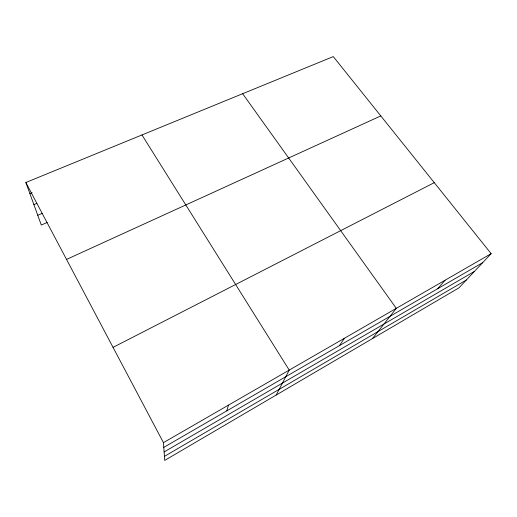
<?xml version="1.0" encoding="UTF-8"?>
<svg xmlns="http://www.w3.org/2000/svg" width="517" height="517" viewBox="0 0 517 517"><rect width="100%" height="100%" fill="white"/><g stroke="black" fill="none" stroke-linecap="round" stroke-linejoin="round"><path stroke-width="0.78" d="M226.808 410.866L228.495 405.121M276.201 395.027L289.223 370.101L141.968 134.943M339.482 345.602L344.432 338.26M372.531 338.538L396.3 308.352L242.647 93.706M437.686 288.712L445.118 280.201M491.15 253.653L458.98 287.84L164.716 460.408L163.443 442.636L25.85 182.507L333.278 56.592L491.15 253.653L163.443 442.636M164.425 456.382L466.392 279.962M164.109 451.955L474.444 271.406M163.779 447.379L482.697 262.636M113.049 347.359L434.274 182.656M66.531 259.411L380.809 115.918M47.215 222.472L41.295 225.044L25.85 182.507M37.747 215.259L42.187 213.359M33.883 204.622L36.849 203.368M29.915 193.707L32.151 192.776"/></g></svg>
